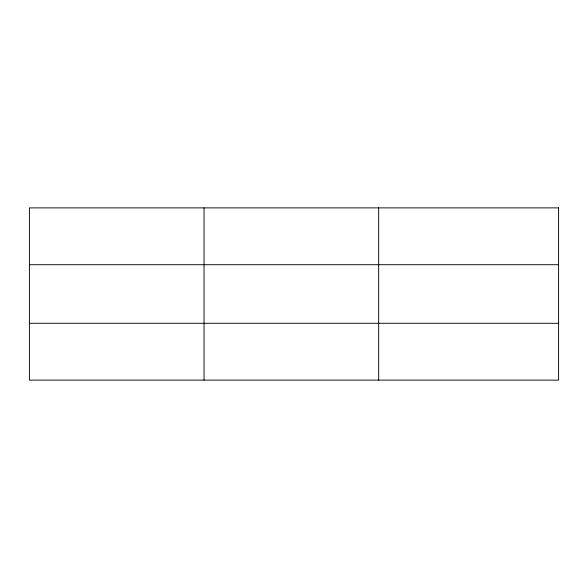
<?xml version="1.0" encoding="UTF-8"?>
<svg xmlns="http://www.w3.org/2000/svg" width="588" height="588" viewBox="0 0 588 588"><rect width="100%" height="100%" fill="white"/><g stroke="black" fill="none" stroke-linecap="round" stroke-linejoin="round"><path stroke-width="0.88" d="M204.036 380.12L204.036 207.88M378.672 380.12L378.672 207.88M29.4 264.718L558.6 264.718M29.4 323.282L558.6 323.282M558.6 207.88L558.6 380.12L29.4 380.12L29.4 207.88L558.6 207.88"/></g></svg>
